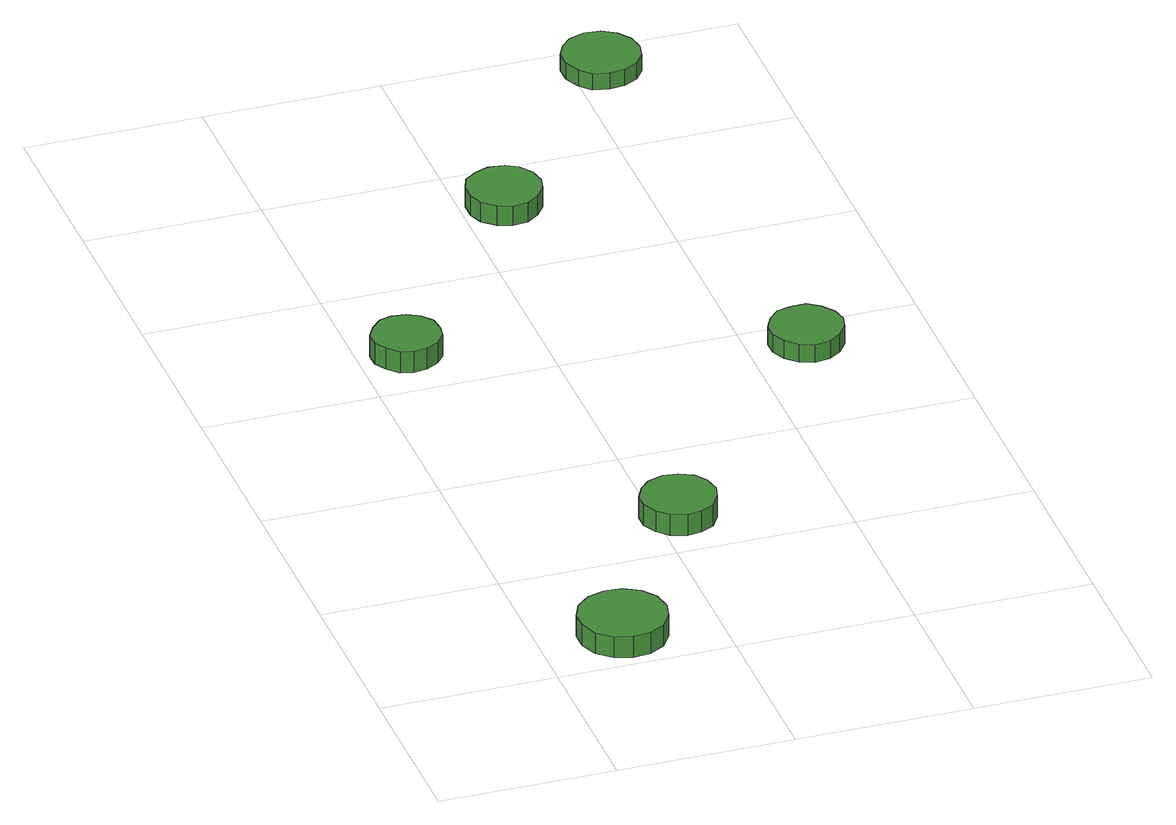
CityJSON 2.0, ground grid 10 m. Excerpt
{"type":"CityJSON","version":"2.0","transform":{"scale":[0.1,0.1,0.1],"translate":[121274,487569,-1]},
"CityObjects":{
"tree1":{"type":"SolitaryVegetationObject","attributes":{"function":"something"},"geometry":[{"type":"MultiSurface","lod":"1","boundaries":[[[0,1,2,3,4,5,6,7,8,9,10,11,12,13,14]],[[15,16,17,18,19,20,21,22,23,24,25,26,27,28,29]],[[0,29,28,1]],[[1,28,27,2]],[[2,27,26,3]],[[3,26,25,4]],[[4,25,24,5]],[[5,24,23,6]],[[6,23,22,7]],[[7,22,21,8]],[[8,21,20,9]],[[9,20,19,10]],[[10,19,18,11]],[[11,18,17,12]],[[12,17,16,13]],[[13,16,15,14]],[[14,15,29,0]]]}]},
"tree2":{"type":"SolitaryVegetationObject","attributes":{"function":"something"},"geometry":[{"type":"MultiSurface","lod":"1","boundaries":[[[30,31,32,33,34,35,36,37,38,39,40,41,42,43,44]],[[45,46,47,48,49,50,51,52,53,54,55,56,57,58,59]],[[30,59,58,31]],[[31,58,57,32]],[[32,57,56,33]],[[33,56,55,34]],[[34,55,54,35]],[[35,54,53,36]],[[36,53,52,37]],[[37,52,51,38]],[[38,51,50,39]],[[39,50,49,40]],[[40,49,48,41]],[[41,48,47,42]],[[42,47,46,43]],[[43,46,45,44]],[[44,45,59,30]]]}]},
"tree3":{"type":"SolitaryVegetationObject","attributes":{"function":"something"},"geometry":[{"type":"MultiSurface","lod":"1","boundaries":[[[60,61,62,63,64,65,66,67,68,69,70,71,72,73,74]],[[75,76,77,78,79,80,81,82,83,84,85,86,87,88,89]],[[60,89,88,61]],[[61,88,87,62]],[[62,87,86,63]],[[63,86,85,64]],[[64,85,84,65]],[[65,84,83,66]],[[66,83,82,67]],[[67,82,81,68]],[[68,81,80,69]],[[69,80,79,70]],[[70,79,78,71]],[[71,78,77,72]],[[72,77,76,73]],[[73,76,75,74]],[[74,75,89,60]]]}]},
"tree4":{"type":"SolitaryVegetationObject","attributes":{"function":"something"},"geometry":[{"type":"MultiSurface","lod":"1","boundaries":[[[90,91,92,93,94,95,96,97,98,99,100,101,102,103,104]],[[105,106,107,108,109,110,111,112,113,114,115,116,117,118,119]],[[90,119,118,91]],[[91,118,117,92]],[[92,117,116,93]],[[93,116,115,94]],[[94,115,114,95]],[[95,114,113,96]],[[96,113,112,97]],[[97,112,111,98]],[[98,111,110,99]],[[99,110,109,100]],[[100,109,108,101]],[[101,108,107,102]],[[102,107,106,103]],[[103,106,105,104]],[[104,105,119,90]]]}]},
"tree5":{"type":"SolitaryVegetationObject","attributes":{"function":"something"},"geometry":[{"type":"MultiSurface","lod":"1","boundaries":[[[120,121,122,123,124,125,126,127,128,129,130,131,132,133,134]],[[135,136,137,138,139,140,141,142,143,144,145,146,147,148,149]],[[120,149,148,121]],[[121,148,147,122]],[[122,147,146,123]],[[123,146,145,124]],[[124,145,144,125]],[[125,144,143,126]],[[126,143,142,127]],[[127,142,141,128]],[[128,141,140,129]],[[129,140,139,130]],[[130,139,138,131]],[[131,138,137,132]],[[132,137,136,133]],[[133,136,135,134]],[[134,135,149,120]]]}]},
"tree6":{"type":"SolitaryVegetationObject","attributes":{"function":"something"},"geometry":[{"type":"MultiSurface","lod":"1","boundaries":[[[150,151,152,153,154,155,156,157,158,159,160,161,162,163,164]],[[165,166,167,168,169,170,171,172,173,174,175,176,177,178,179]],[[150,179,178,151]],[[151,178,177,152]],[[152,177,176,153]],[[153,176,175,154]],[[154,175,174,155]],[[155,174,173,156]],[[156,173,172,157]],[[157,172,171,158]],[[158,171,170,159]],[[159,170,169,160]],[[160,169,168,161]],[[161,168,167,162]],[[162,167,166,163]],[[163,166,165,164]],[[164,165,179,150]]]}]}
},
"vertices":[
[71,30,20],[69,40,20],[63,48,20],[54,53,20],[44,54,20],[34,51,20],[26,44,20],[22,35,20],[22,25,20],[26,15,20],[34,8,20],[44,5,20],[54,6,20],[63,11,20],[69,20,20],[69,20,7],[63,11,7],[54,6,7],[44,5,7],[34,8,7],[26,15,7],[22,25,7],[22,35,7],[26,44,7],[34,51,7],[44,54,7],[54,53,7],[63,48,7],[69,40,7],[71,30,7],
[46,337,19],[45,345,19],[40,351,19],[33,355,19],[25,356,19],[18,354,19],[12,348,19],[8,341,19],[8,333,19],[12,326,19],[18,320,19],[25,318,19],[33,319,19],[40,323,19],[45,329,19],[45,329,6],[40,323,6],[33,319,6],[25,318,6],[18,320,6],[12,326,6],[8,333,6],[8,341,6],[12,348,6],[18,354,6],[25,356,6],[33,355,6],[40,351,6],[45,345,6],[46,337,6],
[134,136,19],[132,145,19],[127,152,19],[119,156,19],[111,157,19],[102,154,19],[96,148,19],[92,140,19],[92,132,19],[96,124,19],[102,118,19],[111,115,19],[119,116,19],[127,120,19],[132,128,19],[132,128,6],[127,120,6],[119,116,6],[111,115,6],[102,118,6],[96,124,6],[92,132,6],[92,140,6],[96,148,6],[102,154,6],[111,157,6],[119,156,6],[127,152,6],[132,145,6],[134,136,6],
[145,464,18],[143,473,18],[138,480,18],[131,484,18],[122,485,18],[114,482,18],[107,477,18],[104,469,18],[104,460,18],[107,452,18],[114,446,18],[122,443,18],[131,444,18],[138,449,18],[143,456,18],[143,456,6],[138,449,6],[131,444,6],[122,443,6],[114,446,6],[107,452,6],[104,460,6],[104,469,6],[107,477,6],[114,482,6],[122,485,6],[131,484,6],[138,480,6],[143,473,6],[145,464,6],
[253,280,18],[251,288,18],[246,295,18],[239,300,18],[230,300,18],[222,298,18],[216,292,18],[212,284,18],[212,276,18],[216,268,18],[222,262,18],[230,259,18],[239,260,18],[246,265,18],[251,272,18],[251,272,7],[246,265,7],[239,260,7],[230,259,7],[222,262,7],[216,268,7],[212,276,7],[212,284,7],[216,292,7],[222,298,7],[230,300,7],[239,300,7],[246,295,7],[251,288,7],[253,280,7],
[238,578,17],[236,587,17],[231,594,17],[223,599,17],[214,600,17],[205,597,17],[199,591,17],[195,583,17],[195,574,17],[199,565,17],[205,559,17],[214,557,17],[223,558,17],[231,562,17],[236,569,17],[236,569,7],[231,562,7],[223,558,7],[214,557,7],[205,559,7],[199,565,7],[195,574,7],[195,583,7],[199,591,7],[205,597,7],[214,600,7],[223,599,7],[231,594,7],[236,587,7],[238,578,7]
]}
